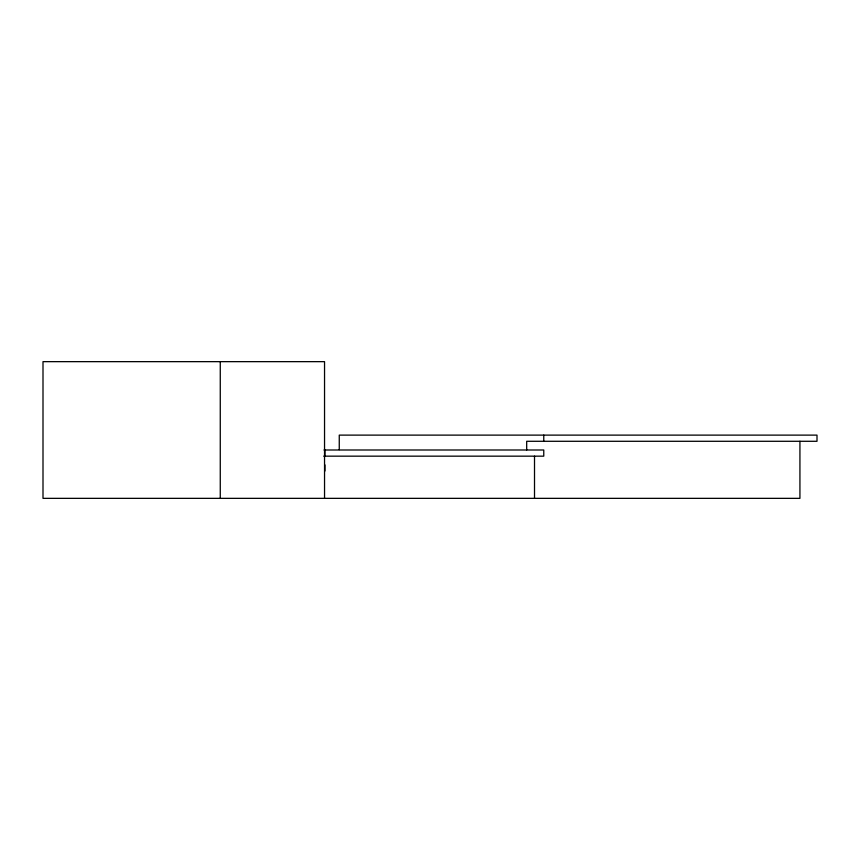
<?xml version="1.0" encoding="UTF-8"?>
<svg xmlns="http://www.w3.org/2000/svg" width="860" height="860" viewBox="0 0 860 860"><rect width="100%" height="100%" fill="white"/><g stroke="black" fill="none" stroke-linecap="round" stroke-linejoin="round"><path stroke-width="1.29" d="M323.994 449.995L543.767 449.995L543.767 456.165L323.725 456.165M799.929 441.287L799.929 498.348L43 498.348L43 361.651L324.542 361.651L324.542 498.348M543.767 435.117L543.767 441.287M534.511 456.165L534.511 498.348M526.685 449.995L526.685 441.287L817 441.287L817 435.117L339.259 435.117L339.259 449.608M324.919 449.995L324.919 456.165M324.919 464.873L324.919 471.043M220.267 361.651L220.267 498.348"/></g></svg>
